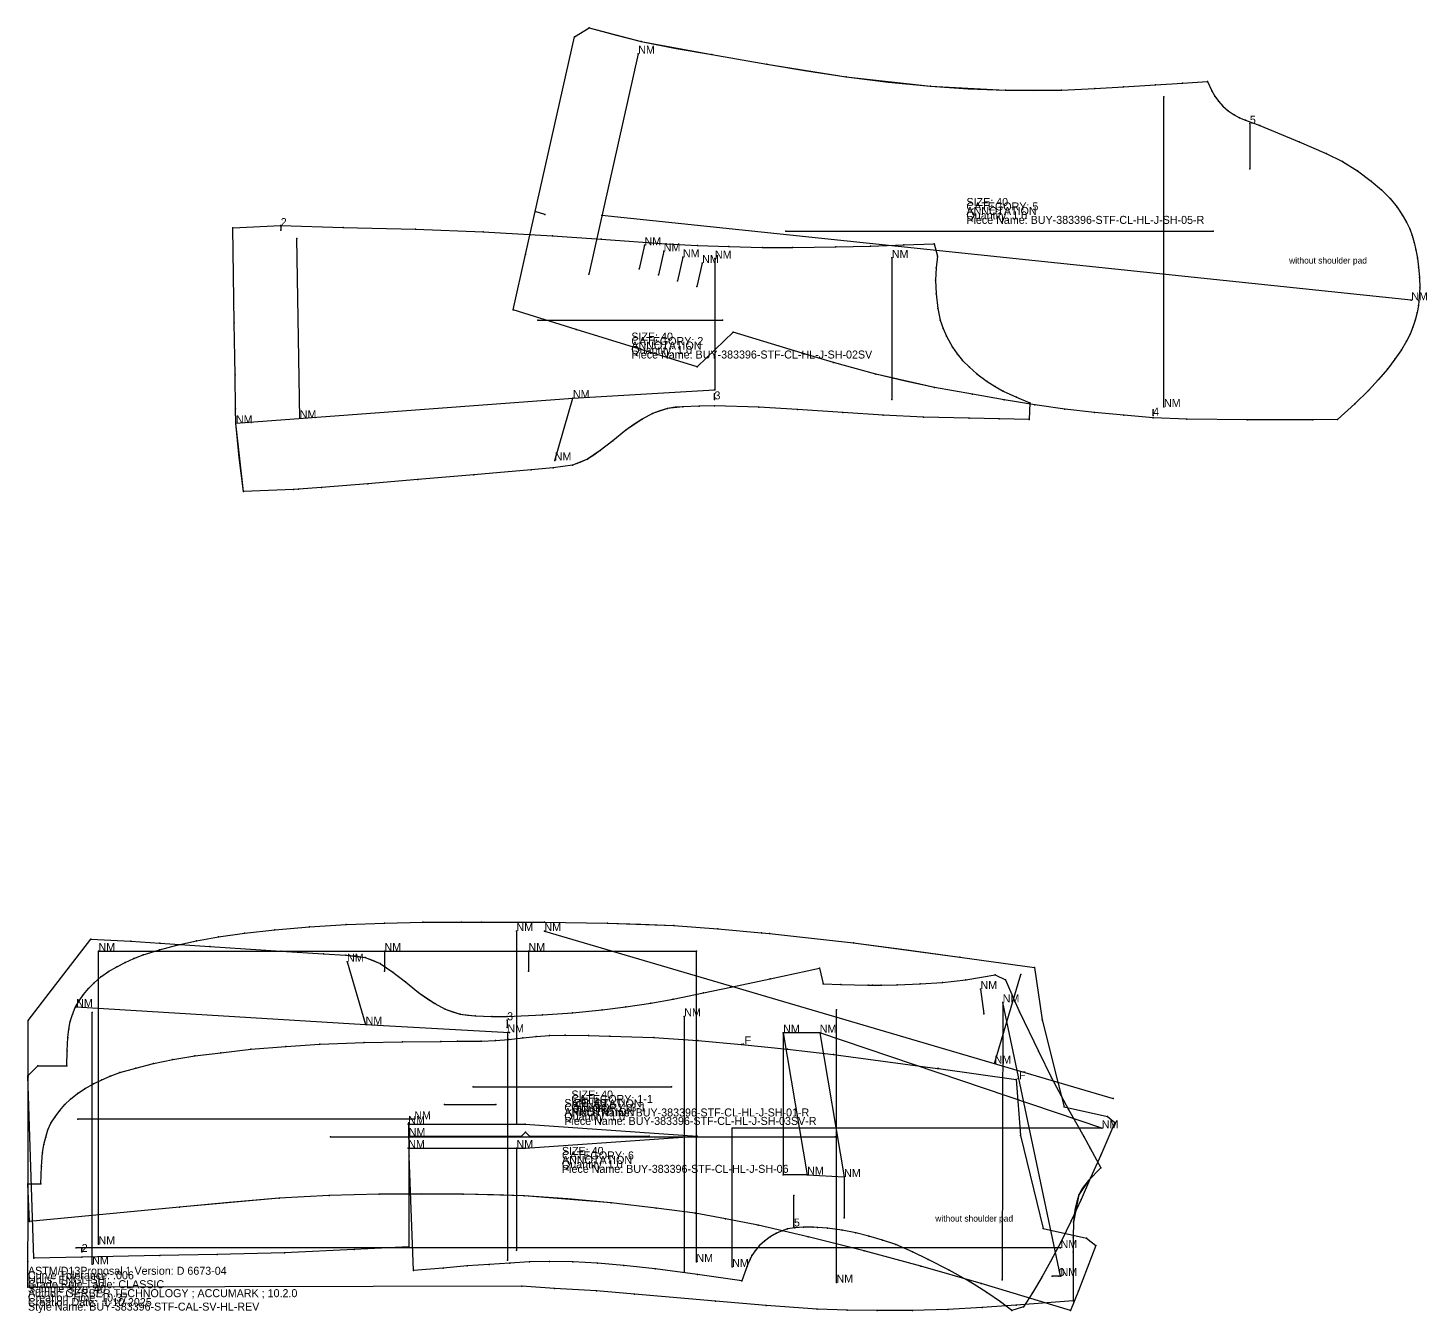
# Model space of a CAD drawing. Extents: x 0 to 65.6, y -0.1 to 74.5.
# Drawn here: x 0 to 43.7, y -0.08 to 40.08 of the extents above; entities that cross this region are included whole.
import ezdxf

# ---------------------------------------------------------------- set-up
doc = ezdxf.new("R2010")
doc.units = 0

# ---------------------------------------------------------------- blocks, each defined once
blk = doc.blocks.new('BUY-383396-STF-CL-HL-J-SH-01-R_40')
at = {"layer": '1'}
for points in [[(1.2131, 7.6505), (1.2201, 8.1152), (1.2429, 8.5352), (1.2752, 8.7962), (1.3221, 9.029), (1.3859, 9.2566), (1.4744, 9.4714), (1.5951, 9.6765), (1.7368, 9.8745), (1.8927, 10.0634), (2.0647, 10.2439), (2.2787, 10.43), (2.5159, 10.5981), (2.7715, 10.7467), (3.0383, 10.88), (3.3018, 10.9998), (3.6002, 11.1146), (4.1034, 11.2683), (4.6519, 11.4194), (5.264, 11.5511), (5.9524, 11.675), (6.7629, 11.7887), (7.7085, 11.8969), (8.797, 11.9887), (9.9399, 12.064), (11.1341, 12.103), (12.3334, 12.1324), (13.5378, 12.1337), (14.1658, 12.1337), (16.1342, 12.1337), (18.1024, 12.1039), (20.1768, 12.0296), (21.5487, 11.9312), (22.9174, 11.8075), (23.1638, 11.7813), (25.7903, 11.4934), (29.1064, 11.0475), (31.4458, 10.7201)], [(31.4458, 10.7201), (31.6773, 9.0838), (31.6773, 9.0838), (32.1714, 7.1382), (32.1714, 7.1382), (32.368, 6.3645)], [(0.0001, 7.3357), (0.303, 7.6505)], [(0.303, 7.6505), (1.2131, 7.6505)], [(0.1782, 1.6394), (0.0001, 7.3357)], [(32.368, 6.3645), (33.7198, 6.0602), (33.9501, 5.8806)], [(12.0414, 1.2551), (11.9035, 4.826), (11.8928, 5.8673), (11.8928, 1.9965)], [(33.9501, 5.8806), (33.5118, 4.8557), (33.5118, 4.8557), (33.195, 4.1445), (32.8999, 3.4745), (32.5897, 2.8056), (32.2746, 2.1631), (31.9437, 1.5312), (31.6751, 1.0462), (31.6751, 1.0462), (31.3788, 0.5554), (31.1006, 0.1182)], [(30.7329, 0.0001), (30.3768, 0.2718), (29.9514, 0.5688), (29.4118, 0.9072), (28.7727, 1.2673), (28.1206, 1.5999), (27.628, 1.8333), (27.1091, 2.0623), (26.696, 2.1986), (26.2716, 2.3231), (25.8554, 2.4311), (25.4371, 2.5164), (24.9764, 2.5785), (24.6587, 2.5999), (24.5301, 2.6086), (24.2271, 2.6069), (23.9552, 2.5867), (23.7295, 2.5515), (23.7295, 2.5515), (23.5547, 2.4973), (23.3787, 2.423), (23.1859, 2.3099), (23.0025, 2.1723), (22.8537, 2.033), (22.714, 1.8684), (22.6161, 1.7253), (22.6161, 1.7253), (22.5571, 1.6124), (22.4842, 1.4477), (22.3028, 0.9315)], [(11.8928, 1.9965), (10.1906, 1.9048), (8.0171, 1.8083), (5.9078, 1.756), (4.1152, 1.7172), (1.6781, 1.669), (1.6781, 1.669), (0.1782, 1.6394)], [(22.3028, 0.9315), (20.9111, 1.1248), (19.5923, 1.302), (18.6167, 1.4068), (17.7865, 1.4793), (17.0243, 1.5212), (16.2865, 1.5371), (15.6679, 1.5205), (15.0521, 1.4797), (14.4088, 1.4459), (13.7236, 1.3949), (12.968, 1.3256), (12.0414, 1.2551)], [(31.1006, 0.1182), (30.7329, 0.0001)]]:
    blk.add_lwpolyline(points, dxfattribs=at)
at = {"layer": '10'}
for p, q in [((23.9276, 2.6272), (23.9276, 3.6019)), ((1.6782, 1.8317), (1.6782, 1.933))]:
    blk.add_line(p, q, dxfattribs=at)
at = {"layer": '2'}
for p in [(15.2602, 11.8579), (16.1328, 11.8578), (16.1342, 12.1337), (2.2025, 11.2347), (2.2025, 11.2347), (11.1352, 11.2347), (15.6352, 11.2347), (20.8801, 11.2347), (20.8801, 11.2347), (11.1352, 10.6097), (15.6352, 10.6097), (31.0132, 10.5058), (31.4458, 10.7201), (31.4458, 10.7201), (29.7544, 10.0471), (29.8638, 9.2745), (31.6773, 9.0838), (31.6773, 9.0838), (23.5916, 8.6813), (23.5916, 8.6813), (23.5916, 8.6813), (24.7327, 8.6813), (24.7327, 8.6813), (24.7327, 8.6813), (0.303, 7.6505), (0.303, 7.6505), (1.2131, 7.6505), (1.2131, 7.6505), (30.1935, 7.7203), (0.0001, 7.3357), (0.0001, 7.3357), (32.1714, 7.1382), (13.9099, 6.9873), (20.1014, 6.9873), (33.8988, 6.63), (32.368, 6.3645), (32.368, 6.3645), (1.553, 5.9779), (11.8799, 5.8279), (11.8928, 5.8673), (12.0679, 5.9779), (15.2602, 5.8279), (15.5328, 5.8279), (21.9985, 5.6963), (21.9985, 5.6963), (33.5422, 5.6963), (33.5422, 5.6963), (33.7198, 6.0602), (33.9501, 5.8806), (33.9501, 5.8806), (11.8928, 5.4529), (15.4171, 5.4529), (15.5421, 5.5779), (15.6671, 5.4529), (19.4052, 5.4529), (20.9012, 5.4529), (20.9012, 5.4529), (11.8799, 5.0779), (11.9035, 4.826), (15.2602, 5.0779), (15.5348, 5.0779), (33.5118, 4.8557), (33.5118, 4.8557), (23.5916, 4.2445), (23.5916, 4.2445), (24.3414, 4.2445), (24.3414, 4.2445), (24.3414, 4.2445), (25.4933, 4.1769), (25.4938, 4.1769), (25.4938, 4.1769), (23.9276, 3.6019), (23.9276, 2.6272), (25.4933, 2.8988), (23.7295, 2.5515), (1.6782, 1.933), (1.6782, 1.8317), (2.2025, 2.0734), (11.8928, 1.9965), (11.8928, 1.9965), (15.2602, 1.8885), (27.1091, 2.0623), (0.1782, 1.6394), (0.1782, 1.6394), (1.6781, 1.669), (17.7865, 1.4793), (20.8801, 1.5229), (21.9985, 1.3665), (22.6161, 1.7253), (22.6161, 1.7253), (12.0414, 1.2551), (12.0414, 1.2551), (22.3028, 0.9315), (22.3028, 0.9315), (31.6751, 1.0462), (31.6751, 1.0462), (30.7329, 0.0001), (30.7329, 0.0001), (31.1006, 0.1182), (31.1006, 0.1182)]:
    blk.add_point(p, dxfattribs=at)
at = {"layer": '3'}
for p in [(7.7085, 11.8969), (8.797, 11.9887), (9.9399, 12.064), (11.1341, 12.103), (12.3334, 12.1324), (13.5378, 12.1337), (14.1658, 12.1337), (18.1024, 12.1039), (20.1768, 12.0296), (21.5487, 11.9312), (22.9174, 11.8075), (4.6519, 11.4194), (5.264, 11.5511), (5.9524, 11.675), (6.7629, 11.7887), (23.1638, 11.7813), (25.7903, 11.4934), (3.3018, 10.9998), (3.6002, 11.1146), (4.1034, 11.2683), (29.1064, 11.0475), (2.5159, 10.5981), (2.7715, 10.7467), (3.0383, 10.88), (1.8927, 10.0634), (2.0647, 10.2439), (2.2787, 10.43), (1.5951, 9.6765), (1.7368, 9.8745), (1.3859, 9.2566), (1.4744, 9.4714), (1.2752, 8.7962), (1.3221, 9.029), (1.2429, 8.5352), (1.2201, 8.1152), (32.1714, 7.1382), (33.195, 4.1445), (32.8999, 3.4745), (32.5897, 2.8056), (23.1859, 2.3099), (23.3787, 2.423), (23.5547, 2.4973), (23.7295, 2.5515), (23.9552, 2.5867), (24.2271, 2.6069), (24.5301, 2.6086), (24.6587, 2.5999), (24.9764, 2.5785), (25.4371, 2.5164), (25.8554, 2.4311), (26.2716, 2.3231), (26.696, 2.1986), (5.9078, 1.756), (8.0171, 1.8083), (10.1906, 1.9048), (22.714, 1.8684), (22.8537, 2.033), (23.0025, 2.1723), (27.628, 1.8333), (32.2746, 2.1631), (1.6781, 1.669), (4.1152, 1.7172), (12.968, 1.3256), (13.7236, 1.3949), (14.4088, 1.4459), (15.0521, 1.4797), (15.6679, 1.5205), (16.2865, 1.5371), (17.0243, 1.5212), (18.6167, 1.4068), (22.4842, 1.4477), (22.5571, 1.6124), (28.1206, 1.5999), (31.9437, 1.5312), (19.5923, 1.302), (20.9111, 1.1248), (28.7727, 1.2673), (29.4118, 0.9072), (29.9514, 0.5688), (31.3788, 0.5554), (30.3768, 0.2718)]:
    blk.add_point(p, dxfattribs=at)
at = {"layer": '4'}
for p in [(9.9399, 12.064, 0.1181), (14.1658, 12.1337, 0.1181), (16.1342, 12.1337, 0.1181), (18.1024, 12.1039, 0.1181), (23.1638, 11.7813, 0.1181), (29.1064, 11.0475, 0.1181), (31.6773, 9.0838, 0.1181), (32.1714, 7.1382, 0.1181), (33.5118, 4.8557, 0.1181), (23.7295, 2.5515, 0.1181), (24.6587, 2.5999, 0.1181), (22.714, 1.8684, 0.1181), (27.1091, 2.0623, 0.1181), (1.6781, 1.669, 0.1181), (17.7865, 1.4793, 0.1181), (31.6751, 1.0462, 0.1181)]:
    blk.add_point(p, dxfattribs=at)
at = {"layer": '5'}
blk.add_line((13.9099, 6.9873), (20.1014, 6.9873), dxfattribs=at)
at = {"layer": '7'}
blk.add_line((13.9099, 6.9873), (20.1014, 6.9873), dxfattribs=at)
at = {"layer": '8'}
for p, q in [((15.2602, 11.8579), (15.2602, 5.8279)), ((16.1328, 11.8578), (33.8988, 6.63)), ((2.2025, 11.2347), (20.8801, 11.2347)), ((2.2025, 2.0734), (2.2025, 11.2347)), ((11.1352, 11.2347), (11.1352, 10.6097)), ((15.6352, 11.2347), (15.6352, 10.6097)), ((20.8801, 1.5229), (20.8801, 11.2347)), ((30.1935, 7.7203), (31.0132, 10.5058)), ((29.7544, 10.0471), (29.8638, 9.2745)), ((24.7327, 8.6813), (23.5916, 8.6813)), ((23.5916, 8.6813), (24.3414, 4.2445)), ((23.5916, 8.6813), (23.5916, 4.2445)), ((33.5422, 5.6963), (24.7327, 8.6813)), ((24.7327, 8.6813), (25.4938, 4.1769)), ((12.0679, 5.9779), (1.553, 5.9779)), ((21.9985, 1.3665), (21.9985, 5.6963)), ((33.5422, 5.6963), (21.9985, 5.6963)), ((15.2602, 5.0779), (15.2602, 1.8885)), ((24.3414, 4.2445), (23.5916, 4.2445)), ((24.3414, 4.2445), (25.4938, 4.1769)), ((25.4933, 4.1769), (25.4933, 2.8988))]:
    blk.add_line(p, q, dxfattribs=at)
for points in [[(11.8799, 5.8279), (15.5328, 5.8279), (20.9012, 5.4529)], [(11.8799, 5.0779), (15.5348, 5.0779), (20.9012, 5.4529)], [(11.8928, 5.4529), (15.4171, 5.4529), (15.5421, 5.5779), (15.6671, 5.4529), (19.4052, 5.4529)]]:
    blk.add_lwpolyline(points, dxfattribs=at)
at = {"layer": '84'}
for points in [[(1.2131, 7.6505), (1.2201, 8.1152), (1.2429, 8.5352), (1.2752, 8.7962), (1.3221, 9.029), (1.3859, 9.2566), (1.4744, 9.4714), (1.5951, 9.6765), (1.7368, 9.8745), (1.8927, 10.0634), (2.0647, 10.2439), (2.2787, 10.43), (2.5159, 10.5981), (2.7715, 10.7467), (3.0383, 10.88), (3.3018, 10.9998), (3.6002, 11.1146), (4.1034, 11.2683), (4.6519, 11.4194), (5.264, 11.5511), (5.9524, 11.675), (6.7629, 11.7887), (7.7085, 11.8969), (8.797, 11.9887), (9.9399, 12.064), (11.1341, 12.103), (12.3334, 12.1324), (13.5378, 12.1337), (14.1658, 12.1337), (16.1342, 12.1337), (18.1024, 12.1039), (19.1399, 12.0739), (20.1768, 12.0296), (21.5487, 11.9312), (22.9174, 11.8075), (23.1638, 11.7813), (25.7903, 11.4934), (27.4491, 11.2765), (29.1064, 11.0475), (31.4458, 10.7201)], [(31.4458, 10.7201), (31.6773, 9.0838), (31.6773, 9.0838), (32.1714, 7.1382), (32.1714, 7.1382), (32.368, 6.3645)], [(0.0001, 7.3357), (0.303, 7.6505)], [(0.303, 7.6505), (1.2131, 7.6505)], [(0.1782, 1.6394), (0.0001, 7.3357)], [(32.368, 6.3645), (33.7198, 6.0602), (33.9501, 5.8806)], [(12.0414, 1.2551), (11.9035, 4.826), (11.8928, 5.8673), (11.8928, 1.9965)], [(33.9501, 5.8806), (33.5118, 4.8557), (33.5118, 4.8557), (33.195, 4.1445), (32.8999, 3.4745), (32.5897, 2.8056), (32.2746, 2.1631), (31.9437, 1.5312), (31.6751, 1.0462), (31.6751, 1.0462), (31.3788, 0.5554), (31.1006, 0.1182)], [(30.7329, 0.0001), (30.3768, 0.2718), (29.9514, 0.5688), (29.4118, 0.9072), (28.7727, 1.2673), (28.1206, 1.5999), (27.628, 1.8333), (27.1091, 2.0623), (26.696, 2.1986), (26.2716, 2.3231), (25.8554, 2.4311), (25.4371, 2.5164), (24.9764, 2.5785), (24.6587, 2.5999), (24.5301, 2.6086), (24.2271, 2.6069), (23.9552, 2.5867), (23.7295, 2.5515), (23.7295, 2.5515), (23.5547, 2.4973), (23.3787, 2.423), (23.1859, 2.3099), (23.0025, 2.1723), (22.8537, 2.033), (22.714, 1.8684), (22.6161, 1.7253), (22.6161, 1.7253), (22.5571, 1.6124), (22.4842, 1.4477), (22.3028, 0.9315)], [(11.8928, 1.9965), (10.1906, 1.9048), (8.0171, 1.8083), (5.9078, 1.756), (4.1152, 1.7172), (1.6781, 1.669), (1.6781, 1.669), (0.1782, 1.6394)], [(22.3028, 0.9315), (20.9111, 1.1248), (19.5923, 1.302), (18.6167, 1.4068), (17.7865, 1.4793), (17.0243, 1.5212), (16.2865, 1.5371), (15.6679, 1.5205), (15.0521, 1.4797), (14.4088, 1.4459), (13.7236, 1.3949), (12.968, 1.3256), (12.0414, 1.2551)], [(31.1006, 0.1182), (30.7329, 0.0001)]]:
    blk.add_lwpolyline(points, dxfattribs=at)
at = {"layer": '85'}
for points in [[(15.2602, 11.8579), (15.2602, 5.8279)], [(16.1328, 11.8578), (33.8988, 6.63)], [(2.2025, 11.2347), (20.8801, 11.2347)], [(2.2025, 2.0734), (2.2025, 11.2347)], [(11.1352, 11.2347), (11.1352, 10.6097)], [(15.6352, 11.2347), (15.6352, 10.6097)], [(20.8801, 1.5229), (20.8801, 11.2347)], [(30.1935, 7.7203), (31.0132, 10.5058)], [(29.7544, 10.0471), (29.8638, 9.2745)], [(24.7327, 8.6813), (23.5916, 8.6813)], [(23.5916, 8.6813), (24.3414, 4.2445)], [(23.5916, 8.6813), (23.5916, 4.2445)], [(33.5422, 5.6963), (24.7327, 8.6813)], [(24.7327, 8.6813), (25.4938, 4.1769)], [(12.0679, 5.9779), (1.553, 5.9779)], [(11.8799, 5.8279), (15.5328, 5.8279), (20.9012, 5.4529)], [(21.9985, 1.3665), (21.9985, 5.6963)], [(33.5422, 5.6963), (21.9985, 5.6963)], [(11.8799, 5.0779), (15.5348, 5.0779), (20.9012, 5.4529)], [(11.8928, 5.4529), (15.4171, 5.4529), (15.5421, 5.5779), (15.6671, 5.4529), (19.4052, 5.4529)], [(15.2602, 5.0779), (15.2602, 1.8885)], [(24.3414, 4.2445), (23.5916, 4.2445)], [(24.3414, 4.2445), (25.4938, 4.1769)], [(25.4933, 4.1769), (25.4933, 2.8988)]]:
    blk.add_lwpolyline(points, dxfattribs=at)
at = {"layer": '1'}
for s, p in [('ANNOTATION', (16.9751, 6.3469)), ('SIZE: 40', (16.9751, 6.6269)), ('CATEGORY: 1-1', (16.9751, 6.4869)), ('Quantity: 1,0', (16.9751, 6.2069)), ('Piece Name: BUY-383396-STF-CL-HL-J-SH-01-R', (16.9751, 6.0669))]:
    blk.add_text(s, height=0.25, dxfattribs=at).set_placement(p)
at = {"layer": '10'}
for s, p in [('5', (23.9276, 2.6272)), ('2', (1.6782, 1.8317))]:
    blk.add_text(s, height=0.25, dxfattribs=at).set_placement(p)
at = {"layer": '15'}
blk.add_text('without shoulder pad', height=0.197, dxfattribs=at).set_placement((28.3427, 2.7827))
at = {"layer": '8'}
for p in [(15.2602, 11.8579), (16.1328, 11.8578), (2.2025, 11.2347), (11.1352, 11.2347), (15.6352, 11.2347), (29.7544, 10.0471), (23.5916, 8.6813), (23.5916, 8.6813), (24.7327, 8.6813), (24.7327, 8.6813), (30.1935, 7.7203), (12.0679, 5.9779), (11.8799, 5.8279), (11.8928, 5.4529), (33.5422, 5.6963), (33.5422, 5.6963), (11.8799, 5.0779), (15.2602, 5.0779), (24.3414, 4.2445), (24.3414, 4.2445), (25.4933, 4.1769), (2.2025, 2.0734), (20.8801, 1.5229), (21.9985, 1.3665)]:
    blk.add_text('NM', height=0.25, dxfattribs=at).set_placement(p)
at = {"layer": '85'}
for p in [(15.2602, 11.8579), (16.1328, 11.8578), (2.2025, 11.2347), (11.1352, 11.2347), (15.6352, 11.2347), (29.7544, 10.0471), (23.5916, 8.6813), (23.5916, 8.6813), (24.7327, 8.6813), (24.7327, 8.6813), (30.1935, 7.7203), (12.0679, 5.9779), (11.8799, 5.8279), (11.8928, 5.4529), (33.5422, 5.6963), (33.5422, 5.6963), (11.8799, 5.0779), (15.2602, 5.0779), (24.3414, 4.2445), (24.3414, 4.2445), (25.4933, 4.1769), (2.2025, 2.0734), (20.8801, 1.5229), (21.9985, 1.3665)]:
    blk.add_text('NM', height=0.25, dxfattribs=at).set_placement(p)
blk = doc.blocks.new('BUY-383396-STF-CL-HL-J-SH-02SV_40')
at = {"layer": '1'}
for points in [[(6.3978, 33.8325), (7.8959, 33.9005), (7.8959, 33.9005), (9.845, 33.8403), (12.1094, 33.7914), (14.2177, 33.7099), (16.3885, 33.5835), (17.9071, 33.474), (17.9071, 33.474), (19.9344, 33.3325), (20.9132, 33.2812), (21.8896, 33.2446), (22.9444, 33.2213), (23.8833, 33.2173), (23.8833, 33.2173), (25.2373, 33.2345), (26.3181, 33.2628), (27.3593, 33.2977), (28.3102, 33.3295)], [(6.7321, 25.5978), (6.4951, 27.7269), (6.4876, 28.1764), (6.4699, 29.2395), (6.4428, 30.864), (6.3978, 33.8325)], [(28.3102, 33.3295), (28.4069, 32.9478), (28.3728, 32.5816), (28.3543, 32.202), (28.3693, 31.7735), (28.4196, 31.3091), (28.4997, 30.9423), (28.5861, 30.6893), (28.6899, 30.4436), (28.8759, 30.1037), (29.0262, 29.8929), (29.1934, 29.6895), (29.4064, 29.4745), (29.6354, 29.2734), (29.9675, 29.027), (30.2116, 28.8696), (30.4642, 28.7273), (30.878, 28.5412), (31.2975, 28.3672)], [(31.2792, 27.8465), (30.3383, 27.8679), (29.4059, 27.8891), (27.9708, 27.9204), (26.7093, 27.9806), (26.7093, 27.9806), (25.4575, 28.0639), (24.037, 28.1585), (22.8312, 28.2304), (21.4441, 28.2692), (21.4441, 28.2692), (20.9705, 28.2627), (20.4535, 28.2443), (19.9826, 28.1868), (19.5091, 28.0285), (19.1878, 27.8518), (18.6721, 27.5092), (18.2679, 27.1788), (17.8716, 26.8727), (17.4738, 26.5994), (17.0064, 26.4133), (16.4074, 26.334), (15.7188, 26.2741), (13.9225, 26.1178), (12.1736, 25.9658), (10.6164, 25.8303), (9.1658, 25.7141), (8.4551, 25.6654), (8.2938, 25.656), (6.7321, 25.5978)], [(31.2975, 28.3672), (31.2792, 27.8465)]]:
    blk.add_lwpolyline(points, dxfattribs=at)
at = {"layer": '10'}
for p, q in [((7.8955, 33.8862), (7.8955, 33.7553)), ((21.4441, 28.4717), (21.4441, 28.6411))]:
    blk.add_line(p, q, dxfattribs=at)
at = {"layer": '2'}
for p in [(6.3978, 33.8325), (6.3978, 33.8325), (7.8955, 33.8862), (7.8955, 33.7553), (7.8959, 33.9005), (7.8959, 33.9005), (8.4031, 33.4942), (17.9071, 33.474), (23.8833, 33.2173), (28.3102, 33.3295), (28.3102, 33.3295), (21.459, 32.8721), (26.9851, 32.8909), (28.4069, 32.9478), (28.4196, 31.3091), (15.9268, 30.952), (21.6954, 30.952), (6.4699, 29.2395), (17.0238, 28.5126), (17.0238, 28.5126), (17.0238, 28.5126), (21.4441, 28.6411), (21.4441, 28.4717), (21.4448, 28.7694), (21.459, 28.7691), (26.9851, 28.468), (6.4876, 28.1764), (21.4441, 28.2692), (21.4441, 28.2692), (26.7093, 27.9806), (26.7093, 27.9806), (31.2975, 28.3672), (31.2975, 28.3672), (6.4951, 27.7269), (8.4882, 27.8843), (31.2792, 27.8465), (31.2792, 27.8465), (16.4074, 26.334), (16.4537, 26.5626), (17.0064, 26.4133), (6.7321, 25.5978), (6.7321, 25.5978)]:
    blk.add_point(p, dxfattribs=at)
at = {"layer": '3'}
for p in [(9.845, 33.8403), (12.1094, 33.7914), (14.2177, 33.7099), (16.3885, 33.5835), (17.9071, 33.474), (19.9344, 33.3325), (20.9132, 33.2812), (21.8896, 33.2446), (22.9444, 33.2213), (23.8833, 33.2173), (25.2373, 33.2345), (26.3181, 33.2628), (27.3593, 33.2977), (28.3728, 32.5816), (28.3543, 32.202), (28.3693, 31.7735), (6.4428, 30.864), (28.4997, 30.9423), (28.5861, 30.6893), (28.6899, 30.4436), (28.8759, 30.1037), (29.0262, 29.8929), (29.1934, 29.6895), (29.4064, 29.4745), (29.6354, 29.2734), (29.9675, 29.027), (30.2116, 28.8696), (30.4642, 28.7273), (30.878, 28.5412), (19.5091, 28.0285), (19.9826, 28.1868), (20.4535, 28.2443), (20.9705, 28.2627), (22.8312, 28.2304), (24.037, 28.1585), (25.4575, 28.0639), (6.4951, 27.7269), (19.1878, 27.8518), (27.9708, 27.9204), (29.4059, 27.8891), (30.3383, 27.8679), (18.2679, 27.1788), (18.6721, 27.5092), (17.8716, 26.8727), (15.7188, 26.2741), (17.4738, 26.5994), (10.6164, 25.8303), (12.1736, 25.9658), (13.9225, 26.1178), (8.2938, 25.656), (8.4551, 25.6654), (9.1658, 25.7141)]:
    blk.add_point(p, dxfattribs=at)
at = {"layer": '4'}
for p in [(7.8959, 33.9005, 0.1181), (17.9071, 33.474, 0.1181), (23.8833, 33.2173, 0.1181), (28.4196, 31.3091, 0.1181), (6.4428, 30.864, 0.1181), (30.4642, 28.7273, 0.1181), (21.4441, 28.2692, 0.1181), (26.7093, 27.9806, 0.1181), (6.4951, 27.7269, 0.1181), (16.4074, 26.334, 0.1181), (8.2938, 25.656, 0.1181)]:
    blk.add_point(p, dxfattribs=at)
at = {"layer": '5'}
blk.add_line((15.9268, 30.952), (21.6954, 30.952), dxfattribs=at)
at = {"layer": '7'}
blk.add_line((15.9268, 30.952), (21.6954, 30.952), dxfattribs=at)
at = {"layer": '8'}
for p, q in [((8.4882, 27.8843), (8.4031, 33.4942)), ((21.459, 32.8721), (21.459, 28.7691)), ((26.9851, 32.8909), (26.9851, 28.468)), ((6.4951, 27.7269), (17.0238, 28.5126)), ((16.4537, 26.5626), (17.0238, 28.5126)), ((17.0238, 28.5126), (21.4448, 28.7694))]:
    blk.add_line(p, q, dxfattribs=at)
at = {"layer": '84'}
for points in [[(6.3978, 33.8325), (7.8959, 33.9005), (7.8959, 33.9005), (9.845, 33.8403), (12.1094, 33.7914), (14.2177, 33.7099), (16.3885, 33.5835), (17.9071, 33.474), (17.9071, 33.474), (19.9344, 33.3325), (20.9132, 33.2812), (21.8896, 33.2446), (22.9444, 33.2213), (23.8833, 33.2173), (23.8833, 33.2173), (25.2373, 33.2345), (26.3181, 33.2628), (27.3593, 33.2977), (28.3102, 33.3295)], [(6.7321, 25.5978), (6.6012, 26.6612), (6.5412, 27.1935), (6.4951, 27.7269), (6.4876, 28.1764), (6.4699, 29.2395), (6.4428, 30.864), (6.3978, 33.8325)], [(28.3102, 33.3295), (28.4069, 32.9478), (28.3728, 32.5816), (28.3543, 32.202), (28.3693, 31.7735), (28.4196, 31.3091), (28.4997, 30.9423), (28.5861, 30.6893), (28.6899, 30.4436), (28.8759, 30.1037), (29.0262, 29.8929), (29.1934, 29.6895), (29.4064, 29.4745), (29.6354, 29.2734), (29.9675, 29.027), (30.2116, 28.8696), (30.4642, 28.7273), (30.878, 28.5412), (31.2975, 28.3672)], [(31.2792, 27.8465), (30.3383, 27.8679), (29.4059, 27.8891), (27.9708, 27.9204), (26.7093, 27.9806), (26.7093, 27.9806), (25.4575, 28.0639), (24.037, 28.1585), (22.8312, 28.2304), (21.4441, 28.2692), (21.4441, 28.2692), (20.9705, 28.2627), (20.4535, 28.2443), (20.2168, 28.2237), (19.9826, 28.1868), (19.7422, 28.1187), (19.5091, 28.0285), (19.1878, 27.8518), (18.9261, 27.6862), (18.6721, 27.5092), (18.2679, 27.1788), (17.8716, 26.8727), (17.677, 26.729), (17.4738, 26.5994), (17.2429, 26.5001), (17.0064, 26.4133), (16.4074, 26.334), (15.7188, 26.2741), (13.9225, 26.1178), (12.1736, 25.9658), (10.6164, 25.8303), (9.1658, 25.7141), (8.4551, 25.6654), (8.2938, 25.656), (6.7321, 25.5978)], [(31.2975, 28.3672), (31.2792, 27.8465)]]:
    blk.add_lwpolyline(points, dxfattribs=at)
at = {"layer": '85'}
for points in [[(8.4882, 27.8843), (8.4031, 33.4942)], [(21.459, 32.8721), (21.459, 28.7691)], [(26.9851, 32.8909), (26.9851, 28.468)], [(6.4951, 27.7269), (17.0238, 28.5126)], [(16.4537, 26.5626), (17.0238, 28.5126)], [(17.0238, 28.5126), (21.4448, 28.7694)]]:
    blk.add_lwpolyline(points, dxfattribs=at)
at = {"layer": '1'}
for s, p in [('ANNOTATION', (18.8476, 30.0291)), ('SIZE: 40', (18.8476, 30.3091)), ('CATEGORY: 2', (18.8476, 30.1691)), ('Quantity: 1,0', (18.8476, 29.8891)), ('Piece Name: BUY-383396-STF-CL-HL-J-SH-02SV', (18.8476, 29.7491))]:
    blk.add_text(s, height=0.25, dxfattribs=at).set_placement(p)
at = {"layer": '10'}
for s, p in [('2', (7.8955, 33.8862)), ('3', (21.4441, 28.4717))]:
    blk.add_text(s, height=0.25, dxfattribs=at).set_placement(p)
at = {"layer": '8'}
for p in [(21.459, 32.8721), (26.9851, 32.8909), (17.0238, 28.5126), (6.4951, 27.7269), (8.4882, 27.8843), (16.4537, 26.5626)]:
    blk.add_text('NM', height=0.25, dxfattribs=at).set_placement(p)
at = {"layer": '85'}
for p in [(21.459, 32.8721), (26.9851, 32.8909), (17.0238, 28.5126), (6.4951, 27.7269), (8.4882, 27.8843), (16.4537, 26.5626)]:
    blk.add_text('NM', height=0.25, dxfattribs=at).set_placement(p)
blk = doc.blocks.new('BUY-383396-STF-CL-HL-J-SH-03SV-R_40')
at = {"layer": '1'}
for points in [[(0.0052, 9.065), (0.7682, 10.056), (1.9598, 11.6037)], [(1.9598, 11.6037), (3.2125, 11.5442), (4.1203, 11.4845), (5.6792, 11.3819), (7.9062, 11.2355), (9.2298, 11.1484), (9.9302, 11.1109), (10.5297, 11.037), (10.9971, 10.8509), (11.3949, 10.5776), (11.7912, 10.2715), (12.1955, 9.9411), (12.7112, 9.5985), (13.0324, 9.4218), (13.5059, 9.2635), (13.9659, 9.2074), (14.4939, 9.1876), (14.9684, 9.1932), (16.0768, 9.2383), (17.0059, 9.3039), (17.9333, 9.3934), (18.6733, 9.4936), (19.4551, 9.6107), (20.1577, 9.7294), (21.1047, 9.9261), (21.9529, 10.1021), (23.18, 10.3677), (24.7274, 10.7028)], [(24.7274, 10.7028), (24.8378, 10.2156)], [(24.8378, 10.2156), (25.389, 10.1884), (26.2448, 10.1658), (26.377, 10.1639), (26.6505, 10.169), (26.6505, 10.169), (27.156, 10.1788), (27.8674, 10.2062), (28.5705, 10.2533), (29.2969, 10.34), (30.2178, 10.4884), (30.5324, 10.3322)], [(30.5324, 10.3322), (30.8307, 9.6565), (30.9731, 9.3375), (30.9731, 9.3375), (31.5674, 8.1019), (31.975, 7.2742), (32.5022, 6.2832), (32.9782, 5.4361), (32.9782, 5.4361), (33.1804, 5.0731), (33.5103, 4.4578)], [(0.0001, 0.7326), (0.0006, 1.5318), (0.0014, 2.8045), (0.0041, 7.3079), (0.0052, 9.065)], [(33.5103, 4.4578), (33.1319, 4.0699), (32.8302, 3.6213), (32.6612, 2.7669), (32.6517, 2.2991), (32.6496, 1.8239), (32.6494, 1.1035), (32.6494, 1.1035), (32.6491, 0.3024)], [(32.6491, 0.3024), (30.8639, 0.1707), (29.8057, 0.0952), (28.7343, 0.034), (27.6279, 0.0063), (26.5259, 0.0001), (25.5916, 0.0137), (24.6518, 0.042), (23.0591, 0.1621), (21.4812, 0.2997), (18.9477, 0.5186), (17.7635, 0.6177), (16.4503, 0.6952), (15.4287, 0.76), (1.5003, 0.7326), (0.0001, 0.7326)]]:
    blk.add_lwpolyline(points, dxfattribs=at)
at = {"layer": '10'}
blk.add_line((14.9684, 9.0729), (14.9684, 8.8416), dxfattribs=at)
at = {"layer": '2'}
for p in [(1.9598, 11.6037), (1.9598, 11.6037), (9.9672, 10.9004), (10.9971, 10.8509), (24.7274, 10.7028), (24.7274, 10.7028), (24.8378, 10.2156), (24.8378, 10.2156), (26.6505, 10.169), (30.2178, 10.4884), (30.5324, 10.3322), (30.5324, 10.3322), (20.1577, 9.7294), (30.4485, 9.6288), (30.4485, 9.6288), (1.5054, 9.4883), (2.0059, 9.3153), (14.9684, 9.1932), (20.5014, 9.1929), (25.2553, 9.3934), (30.9731, 9.3375), (0.0052, 9.065), (0.0052, 9.065), (10.5471, 8.9377), (10.5471, 8.9377), (10.5471, 8.9377), (14.9684, 9.0729), (14.9684, 8.8416), (14.9753, 8.6931), (15.0433, 8.6949), (9.4529, 5.4253), (25.2107, 5.4253), (32.9782, 5.4361), (33.5103, 4.4578), (33.5103, 4.4578), (1.5059, 1.958), (32.2562, 1.958), (32.6496, 1.8239), (2.0059, 1.4471), (14.9753, 1.5713), (20.5014, 1.2041), (25.2553, 0.8783), (30.4368, 0.9577), (31.9932, 1.0776), (32.2005, 1.0776), (32.2553, 1.0774), (32.6494, 1.1035), (0.0001, 0.7326), (0.0001, 0.7326), (15.4287, 0.76), (32.6491, 0.3024), (32.6491, 0.3024)]:
    blk.add_point(p, dxfattribs=at)
at = {"layer": '3'}
for p in [(3.2125, 11.5442), (4.1203, 11.4845), (5.6792, 11.3819), (7.9062, 11.2355), (9.2298, 11.1484), (9.9302, 11.1109), (10.5297, 11.037), (11.3949, 10.5776), (0.7682, 10.056), (11.7912, 10.2715), (21.9529, 10.1021), (23.18, 10.3677), (25.389, 10.1884), (26.2448, 10.1658), (26.377, 10.1639), (26.6505, 10.169), (27.156, 10.1788), (27.8674, 10.2062), (28.5705, 10.2533), (29.2969, 10.34), (12.1955, 9.9411), (21.1047, 9.9261), (30.8307, 9.6565), (12.7112, 9.5985), (13.0324, 9.4218), (13.5059, 9.2635), (13.9659, 9.2074), (14.4939, 9.1876), (16.0768, 9.2383), (17.0059, 9.3039), (17.9333, 9.3934), (18.6733, 9.4936), (19.4551, 9.6107), (30.9731, 9.3375), (31.5674, 8.1019), (0.0041, 7.3079), (31.975, 7.2742), (32.5022, 6.2832), (32.9782, 5.4361), (33.1804, 5.0731), (33.1319, 4.0699), (32.8302, 3.6213), (0.0014, 2.8045), (32.6612, 2.7669), (32.6517, 2.2991), (0.0006, 1.5318), (32.6494, 1.1035), (1.5003, 0.7326), (16.4503, 0.6952), (17.7635, 0.6177), (18.9477, 0.5186), (21.4812, 0.2997), (23.0591, 0.1621), (24.6518, 0.042), (25.5916, 0.0137), (26.5259, 0.0001), (27.6279, 0.0063), (28.7343, 0.034), (29.8057, 0.0952), (30.8639, 0.1707)]:
    blk.add_point(p, dxfattribs=at)
at = {"layer": '4'}
for p in [(3.2125, 11.5442, 0.1181), (9.9302, 11.1109, 0.1181), (0.7682, 10.056, 0.1181), (26.2448, 10.1658, 0.1181), (26.6505, 10.169, 0.1181), (20.1577, 9.7294, 0.1181), (14.9684, 9.1932, 0.1181), (30.9731, 9.3375, 0.1181), (0.0041, 7.3079, 0.1181), (32.9782, 5.4361, 0.1181), (0.0006, 1.5318, 0.1181), (32.6494, 1.1035, 0.1181), (1.5003, 0.7326, 0.1181)]:
    blk.add_point(p, dxfattribs=at)
at = {"layer": '5'}
blk.add_line((9.4529, 5.4253), (25.2107, 5.4253), dxfattribs=at)
at = {"layer": '7'}
blk.add_line((9.4529, 5.4253), (25.2107, 5.4253), dxfattribs=at)
at = {"layer": '8'}
for p, q in [((9.9672, 10.9004), (10.5471, 8.9377)), ((30.4485, 9.6288), (30.4368, 0.9577)), ((32.2553, 1.0774), (30.4485, 9.6288)), ((1.5054, 9.4883), (10.5471, 8.9377)), ((2.0059, 1.4471), (2.0059, 9.3153)), ((20.5014, 9.1929), (20.5014, 1.2041)), ((25.2553, 0.8783), (25.2553, 9.3934)), ((10.5471, 8.9377), (15.0433, 8.6949)), ((14.9753, 8.6931), (14.9753, 1.5713)), ((32.2562, 1.958), (1.5059, 1.958))]:
    blk.add_line(p, q, dxfattribs=at)
at = {"layer": '84'}
for points in [[(0.0052, 9.065), (0.7682, 10.056), (1.9598, 11.6037)], [(1.9598, 11.6037), (3.2125, 11.5442), (4.1203, 11.4845), (5.6792, 11.3819), (7.9062, 11.2355), (9.2298, 11.1484), (9.9302, 11.1109), (10.232, 11.0858), (10.5297, 11.037), (10.7658, 10.9515), (10.9971, 10.8509), (11.3949, 10.5776), (11.7912, 10.2715), (12.1955, 9.9411), (12.4495, 9.7641), (12.7112, 9.5985), (13.0324, 9.4218), (13.2655, 9.3316), (13.5059, 9.2635), (13.7347, 9.2275), (13.9659, 9.2074), (14.4939, 9.1876), (14.9684, 9.1932), (16.0768, 9.2383), (17.0059, 9.3039), (17.9333, 9.3934), (18.6733, 9.4936), (19.4551, 9.6107), (20.1577, 9.7294), (21.1047, 9.9261), (21.9529, 10.1021), (23.18, 10.3677), (24.7274, 10.7028)], [(24.7274, 10.7028), (24.8378, 10.2156)], [(24.8378, 10.2156), (25.389, 10.1884), (26.2448, 10.1658), (26.377, 10.1639), (26.6505, 10.169), (26.6505, 10.169), (27.156, 10.1788), (27.8674, 10.2062), (28.5705, 10.2533), (29.2969, 10.34), (30.2178, 10.4884), (30.5324, 10.3322)], [(30.5324, 10.3322), (30.8307, 9.6565), (30.9731, 9.3375), (30.9731, 9.3375), (31.5674, 8.1019), (31.975, 7.2742), (32.5022, 6.2832), (32.9782, 5.4361), (32.9782, 5.4361), (33.1804, 5.0731), (33.5103, 4.4578)], [(0.0001, 0.7326), (0.0006, 1.5318), (0.0014, 2.8045), (0.0041, 7.3079), (0.0052, 9.065)], [(33.5103, 4.4578), (33.1319, 4.0699), (32.9647, 3.8554), (32.8917, 3.7414), (32.8302, 3.6213), (32.7632, 3.4145), (32.7163, 3.2016), (32.6822, 2.9852), (32.6612, 2.7669), (32.6517, 2.2991), (32.6496, 1.8239), (32.6494, 1.1035), (32.6494, 1.1035), (32.6491, 0.3024)], [(32.6491, 0.3024), (30.8639, 0.1707), (29.8057, 0.0952), (28.7343, 0.034), (27.6279, 0.0063), (26.5259, 0.0001), (25.5916, 0.0137), (24.6518, 0.042), (23.0591, 0.1621), (21.4812, 0.2997), (18.9477, 0.5186), (17.7635, 0.6177), (16.4503, 0.6952), (15.4287, 0.76), (1.5003, 0.7326), (0.0001, 0.7326)]]:
    blk.add_lwpolyline(points, dxfattribs=at)
at = {"layer": '85'}
for points in [[(9.9672, 10.9004), (10.5471, 8.9377)], [(30.4485, 9.6288), (30.4368, 0.9577)], [(32.2553, 1.0774), (30.4485, 9.6288)], [(1.5054, 9.4883), (10.5471, 8.9377)], [(2.0059, 1.4471), (2.0059, 9.3153)], [(20.5014, 9.1929), (20.5014, 1.2041)], [(25.2553, 0.8783), (25.2553, 9.3934)], [(10.5471, 8.9377), (15.0433, 8.6949)], [(14.9753, 8.6931), (14.9753, 1.5713)], [(32.2562, 1.958), (1.5059, 1.958)]]:
    blk.add_lwpolyline(points, dxfattribs=at)
at = {"layer": '9'}
blk.add_line((32.2005, 1.0776), (31.9932, 1.0776), dxfattribs=at)
at = {"layer": '1'}
for s, p in [('SIZE: 40', (16.7552, 6.3619)), ('ANNOTATION', (16.7552, 6.0819)), ('Quantity: 1,0', (16.7552, 5.9419)), ('CATEGORY: 3-1', (16.7552, 6.2219)), ('Piece Name: BUY-383396-STF-CL-HL-J-SH-03SV-R', (16.7552, 5.8019))]:
    blk.add_text(s, height=0.25, dxfattribs=at).set_placement(p)
at = {"layer": '10'}
blk.add_text('3', height=0.25, dxfattribs=at).set_placement((14.9684, 9.0729))
at = {"layer": '8'}
for p in [(9.9672, 10.9004), (1.5054, 9.4883), (30.4485, 9.6288), (10.5471, 8.9377), (20.5014, 9.1929), (14.9753, 8.6931), (32.2562, 1.958), (2.0059, 1.4471), (32.2553, 1.0774), (25.2553, 0.8783)]:
    blk.add_text('NM', height=0.25, dxfattribs=at).set_placement(p)
at = {"layer": '85'}
for p in [(9.9672, 10.9004), (1.5054, 9.4883), (30.4485, 9.6288), (10.5471, 8.9377), (20.5014, 9.1929), (14.9753, 8.6931), (32.2562, 1.958), (2.0059, 1.4471), (32.2553, 1.0774), (25.2553, 0.8783)]:
    blk.add_text('NM', height=0.25, dxfattribs=at).set_placement(p)
at = {"layer": '9'}
blk.add_text('0', height=0.25, dxfattribs=at).set_placement((32.2005, 1.0776))
blk = doc.blocks.new('BUY-383396-STF-CL-HL-J-SH-06_40')
at = {"layer": '1'}
for points in [[(0.3968, 3.9586), (0.4219, 4.5038), (0.4577, 4.9249), (0.4983, 5.1867), (0.5527, 5.4194), (0.6238, 5.6459), (0.7191, 5.8584), (0.846, 6.0596), (0.9933, 6.2525), (1.1541, 6.4356), (1.3302, 6.6093), (1.5474, 6.7867), (1.7864, 6.9452), (2.0432, 7.084), (2.3094, 7.212), (2.572, 7.3266), (2.868, 7.4353), (3.3702, 7.5804), (3.9175, 7.7223), (4.5277, 7.8439), (5.2143, 7.9568), (6.023, 8.0578), (6.9654, 8.1657), (8.051, 8.2572), (9.1125, 8.3272), (10.5009, 8.3726), (11.6987, 8.3941), (12.9019, 8.4135), (13.4131, 8.4152), (14.1539, 8.4148), (14.6076, 8.4352), (15.0221, 8.4743), (15.4585, 8.5206), (15.8719, 8.5645), (16.295, 8.5949), (16.7799, 8.6089), (17.5138, 8.599), (18.1724, 8.5789), (19.546, 8.5337), (20.9213, 8.443), (22.2917, 8.3192), (23.7306, 8.1695), (25.1678, 8.0047), (28.4075, 7.5695), (28.4465, 7.564), (30.8703, 7.2248)], [(30.8703, 7.2248), (31.0015, 5.4707), (31.7134, 2.5668)], [(0.045, 2.7836), (0.0002, 3.9621)], [(0.0002, 3.9621), (0.3968, 3.9586)], [(32.5659, 0.0001), (29.7782, 0.8441), (29.7782, 0.8441), (27.8941, 1.393), (26.126, 1.8714), (24.3685, 2.3034), (22.8136, 2.6707), (21.7936, 2.8715), (20.8447, 3.0414), (19.619, 3.2061), (19.619, 3.2061), (18.22, 3.3726), (15.4994, 3.5826), (13.5908, 3.6392), (10.9681, 3.6397), (10.9681, 3.6397), (9.4048, 3.5981), (7.8434, 3.5106), (4.7298, 3.2369), (0.045, 2.7836)], [(31.7134, 2.5668), (33.0651, 2.2625), (33.3605, 2.0322)], [(33.3605, 2.0322), (32.815, 0.6215), (32.5659, 0.0001)]]:
    blk.add_lwpolyline(points, dxfattribs=at)
at = {"layer": '2'}
for p in [(15.4585, 8.5206), (15.8719, 8.5645), (30.8703, 7.2248), (30.8703, 7.2248), (13.0066, 6.4408), (14.6163, 6.4408), (31.0015, 5.4707), (0.0002, 3.9621), (0.0002, 3.9621), (0.3968, 3.9586), (0.3968, 3.9586), (10.9681, 3.6397), (19.619, 3.2061), (0.045, 2.7836), (0.045, 2.7836), (31.7134, 2.5668), (31.7134, 2.5668), (33.0651, 2.2625), (33.3605, 2.0322), (33.3605, 2.0322), (29.7782, 0.8441), (32.5659, 0.0001), (32.5659, 0.0001)]:
    blk.add_point(p, dxfattribs=at)
at = {"layer": '3'}
for p in [(9.1125, 8.3272), (10.5009, 8.3726), (11.6987, 8.3941), (12.9019, 8.4135), (13.4131, 8.4152), (14.1539, 8.4148), (14.6076, 8.4352), (15.0221, 8.4743), (16.295, 8.5949), (16.7799, 8.6089), (17.5138, 8.599), (18.1724, 8.5789), (19.546, 8.5337), (20.9213, 8.443), (22.2917, 8.3192), (5.2143, 7.9568), (6.023, 8.0578), (6.9654, 8.1657), (8.051, 8.2572), (23.7306, 8.1695), (25.1678, 8.0047), (2.868, 7.4353), (3.3702, 7.5804), (3.9175, 7.7223), (4.5277, 7.8439), (28.4075, 7.5695), (28.4465, 7.564), (2.0432, 7.084), (2.3094, 7.212), (2.572, 7.3266), (1.3302, 6.6093), (1.5474, 6.7867), (1.7864, 6.9452), (0.9933, 6.2525), (1.1541, 6.4356), (0.7191, 5.8584), (0.846, 6.0596), (0.5527, 5.4194), (0.6238, 5.6459), (0.4577, 4.9249), (0.4983, 5.1867), (0.4219, 4.5038), (7.8434, 3.5106), (9.4048, 3.5981), (10.9681, 3.6397), (13.5908, 3.6392), (15.4994, 3.5826), (4.7298, 3.2369), (18.22, 3.3726), (19.619, 3.2061), (20.8447, 3.0414), (21.7936, 2.8715), (22.8136, 2.6707), (24.3685, 2.3034), (26.126, 1.8714), (27.8941, 1.393), (29.7782, 0.8441), (32.815, 0.6215)]:
    blk.add_point(p, dxfattribs=at)
at = {"layer": '4'}
for p in [(9.1125, 8.3272, 0.1181), (13.4131, 8.4152, 0.1181), (15.4585, 8.5206, 0.1181), (17.5138, 8.599, 0.1181), (28.4465, 7.564, 0.1181), (31.0015, 5.4707, 0.1181), (10.9681, 3.6397, 0.1181), (19.619, 3.2061, 0.1181), (29.7782, 0.8441, 0.1181)]:
    blk.add_point(p, dxfattribs=at)
at = {"layer": '5'}
blk.add_line((13.0066, 6.4408), (14.6163, 6.4408), dxfattribs=at)
at = {"layer": '7'}
blk.add_line((13.0066, 6.4408), (14.6163, 6.4408), dxfattribs=at)
at = {"layer": '84'}
for points in [[(0.3968, 3.9586), (0.4219, 4.5038), (0.4577, 4.9249), (0.4983, 5.1867), (0.5527, 5.4194), (0.6238, 5.6459), (0.7191, 5.8584), (0.846, 6.0596), (0.9933, 6.2525), (1.1541, 6.4356), (1.3302, 6.6093), (1.5474, 6.7867), (1.7864, 6.9452), (2.0432, 7.084), (2.3094, 7.212), (2.572, 7.3266), (2.868, 7.4353), (3.3702, 7.5804), (3.9175, 7.7223), (4.5277, 7.8439), (5.2143, 7.9568), (6.023, 8.0578), (6.9654, 8.1657), (8.051, 8.2572), (9.1125, 8.3272), (10.5009, 8.3726), (11.6987, 8.3941), (12.9019, 8.4135), (13.4131, 8.4152), (14.1539, 8.4148), (14.6076, 8.4352), (15.0221, 8.4743), (15.4585, 8.5206), (15.8719, 8.5645), (16.295, 8.5949), (16.7799, 8.6089), (17.5138, 8.599), (18.1724, 8.5789), (19.546, 8.5337), (20.9213, 8.443), (22.2917, 8.3192), (23.7306, 8.1695), (25.1678, 8.0047), (28.4075, 7.5695), (28.4465, 7.564), (30.8703, 7.2248)], [(30.8703, 7.2248), (31.0015, 5.4707), (31.7134, 2.5668)], [(0.045, 2.7836), (0.0002, 3.9621)], [(0.0002, 3.9621), (0.3968, 3.9586)], [(32.5659, 0.0001), (29.7782, 0.8441), (29.7782, 0.8441), (27.8941, 1.393), (26.126, 1.8714), (24.3685, 2.3034), (22.8136, 2.6707), (21.7936, 2.8715), (20.8447, 3.0414), (19.619, 3.2061), (19.619, 3.2061), (18.22, 3.3726), (16.8608, 3.4923), (15.4994, 3.5826), (14.5454, 3.6198), (13.5908, 3.6392), (12.2794, 3.6484), (10.9681, 3.6397), (10.9681, 3.6397), (9.4048, 3.5981), (7.8434, 3.5106), (6.2859, 3.3814), (4.7298, 3.2369), (0.045, 2.7836)], [(31.7134, 2.5668), (33.0651, 2.2625), (33.3605, 2.0322)], [(33.3605, 2.0322), (32.815, 0.6215), (32.5659, 0.0001)]]:
    blk.add_lwpolyline(points, dxfattribs=at)
at = {"layer": '1'}
for s, p in [('.F', (22.2917, 8.3192)), ('.F', (30.8703, 7.2248)), ('ANNOTATION', (16.6803, 4.5845)), ('SIZE: 40', (16.6803, 4.8645)), ('CATEGORY: 6', (16.6803, 4.7245)), ('Quantity: 1,0', (16.6803, 4.4445)), ('Piece Name: BUY-383396-STF-CL-HL-J-SH-06', (16.6803, 4.3045))]:
    blk.add_text(s, height=0.25, dxfattribs=at).set_placement(p)
blk = doc.blocks.new('BUY-383396-STF-CL-HL-J-SH-05-R_40')
at = {"layer": '1'}
for points in [[(15.1536, 31.2743), (15.5418, 33.0032), (15.5418, 33.0032), (17.0678, 39.7962)], [(17.0678, 39.7962), (17.5344, 40.077)], [(17.5344, 40.077), (19.1505, 39.6555), (19.1505, 39.6555), (21.3606, 39.2442), (23.0792, 38.9503), (23.0792, 38.9503), (25.5574, 38.5482), (28.1923, 38.2542), (30.5387, 38.1295), (32.284, 38.1376), (33.3307, 38.1902), (34.22, 38.2375), (35.2266, 38.2989), (36.0634, 38.3543), (36.8487, 38.4064)], [(36.8487, 38.4064), (36.9766, 38.1181), (37.0752, 37.944), (37.1886, 37.7897), (37.3247, 37.6389), (37.4957, 37.4875), (37.6779, 37.3593), (37.847, 37.2711), (38.0379, 37.1942), (38.4796, 37.0248), (39.7141, 36.5144), (40.5559, 36.151), (41.0584, 35.9), (41.5368, 35.6081), (41.9608, 35.2927), (42.2857, 35.0233), (42.5524, 34.7462), (42.7659, 34.4818), (42.9294, 34.237), (43.0602, 34.0076), (43.1638, 33.7978), (43.2402, 33.5903), (43.3036, 33.3705), (43.3567, 33.1397), (43.4037, 32.8878), (43.4423, 32.6038), (43.4639, 32.2854), (43.4767, 31.9574), (43.4471, 31.5551), (43.4349, 31.4068), (43.391, 31.1836), (43.3344, 30.9513), (43.2597, 30.7261), (43.1727, 30.5097), (43.0629, 30.2862), (42.9054, 30.0197), (42.7029, 29.7246), (42.4701, 29.4199), (42.1882, 29.0892), (41.8725, 28.746), (41.4469, 28.3381), (40.9048, 27.8415)], [(20.9065, 29.4846), (17.1295, 30.6582), (17.1295, 30.6582), (15.1536, 31.2743)], [(22.0304, 30.5748), (20.9065, 29.4846)], [(40.9048, 27.8415), (40.1405, 27.835), (38.0857, 27.8358), (36.204, 27.8505), (35.1535, 27.8948), (34.2369, 27.9783), (33.3176, 28.0644), (32.3926, 28.1688), (31.4525, 28.3019), (30.4897, 28.4614), (29.5075, 28.6353), (28.3212, 28.8455), (26.4892, 29.2636), (25.1642, 29.6244), (24.1885, 29.9111), (22.0304, 30.5748)]]:
    blk.add_lwpolyline(points, dxfattribs=at)
at = {"layer": '10'}
for p, q in [((38.1687, 37.0871), (38.1687, 35.6732)), ((35.1494, 27.9635), (35.1494, 28.1404))]:
    blk.add_line(p, q, dxfattribs=at)
at = {"layer": '11'}
blk.add_lwpolyline([(16.1434, 34.2533), (15.8436, 34.3462)], dxfattribs=at)
at = {"layer": '2'}
for p in [(17.0678, 39.7962), (17.0678, 39.7962), (17.5344, 40.077), (17.5344, 40.077), (19.1505, 39.6555), (19.064, 39.2708), (23.0792, 38.9503), (23.0792, 38.9503), (33.3307, 38.1902), (36.8487, 38.4064), (36.8487, 38.4064), (35.4869, 37.9213), (38.0379, 37.1942), (38.1687, 37.0871), (38.1687, 35.6732), (41.5368, 35.6081), (15.8436, 34.3462), (16.1434, 34.2533), (17.9291, 34.2178), (23.672, 33.7237), (37.0245, 33.7237), (19.2577, 33.2885), (15.5418, 33.0032), (19.8584, 33.1018), (20.4591, 32.9152), (17.5183, 32.3891), (19.0929, 32.5543), (19.6935, 32.3676), (21.0599, 32.7285), (20.2942, 32.181), (20.8949, 31.9943), (43.2108, 31.5719), (43.4471, 31.5551), (15.1536, 31.2743), (15.1536, 31.2743), (17.1295, 30.6582), (22.0304, 30.5748), (22.0304, 30.5748), (24.1885, 29.9111), (20.9065, 29.4846), (20.9065, 29.4846), (35.1494, 28.1404), (35.4869, 28.2344), (35.1494, 27.9635), (35.1535, 27.8948), (40.9048, 27.8415), (40.9048, 27.8415)]:
    blk.add_point(p, dxfattribs=at)
at = {"layer": '3'}
for p in [(19.1505, 39.6555), (21.3606, 39.2442), (25.5574, 38.5482), (28.1923, 38.2542), (30.5387, 38.1295), (32.284, 38.1376), (34.22, 38.2375), (35.2266, 38.2989), (36.0634, 38.3543), (36.9766, 38.1181), (37.0752, 37.944), (37.1886, 37.7897), (37.3247, 37.6389), (37.4957, 37.4875), (37.6779, 37.3593), (37.847, 37.2711), (38.4796, 37.0248), (39.7141, 36.5144), (40.5559, 36.151), (41.0584, 35.9), (41.9608, 35.2927), (42.2857, 35.0233), (42.5524, 34.7462), (42.7659, 34.4818), (42.9294, 34.237), (43.0602, 34.0076), (43.1638, 33.7978), (43.2402, 33.5903), (43.3036, 33.3705), (15.5418, 33.0032), (43.3567, 33.1397), (43.4037, 32.8878), (43.4423, 32.6038), (43.4639, 32.2854), (43.4767, 31.9574), (43.391, 31.1836), (43.4349, 31.4068), (17.1295, 30.6582), (43.2597, 30.7261), (43.3344, 30.9513), (43.0629, 30.2862), (43.1727, 30.5097), (42.7029, 29.7246), (42.9054, 30.0197), (25.1642, 29.6244), (42.4701, 29.4199), (26.4892, 29.2636), (28.3212, 28.8455), (42.1882, 29.0892), (29.5075, 28.6353), (30.4897, 28.4614), (41.8725, 28.746), (31.4525, 28.3019), (32.3926, 28.1688), (33.3176, 28.0644), (34.2369, 27.9783), (41.4469, 28.3381), (36.204, 27.8505), (38.0857, 27.8358), (40.1405, 27.835)]:
    blk.add_point(p, dxfattribs=at)
at = {"layer": '4'}
for p in [(19.1505, 39.6555, 0.1181), (23.0792, 38.9503, 0.1181), (33.3307, 38.1902, 0.1181), (38.0379, 37.1942, 0.1181), (41.5368, 35.6081, 0.1181), (15.5418, 33.0032, 0.1181), (43.4471, 31.5551, 0.1181), (17.1295, 30.6582, 0.1181), (24.1885, 29.9111, 0.1181), (35.1535, 27.8948, 0.1181)]:
    blk.add_point(p, dxfattribs=at)
at = {"layer": '5'}
blk.add_line((23.672, 33.7237), (37.0245, 33.7237), dxfattribs=at)
at = {"layer": '7'}
blk.add_line((23.672, 33.7237), (37.0245, 33.7237), dxfattribs=at)
at = {"layer": '8'}
for p, q in [((19.064, 39.2708), (17.5183, 32.3891)), ((35.4869, 28.2344), (35.4869, 37.9213)), ((43.2108, 31.5719), (17.9291, 34.2178)), ((19.2577, 33.2885), (19.0929, 32.5543)), ((19.8584, 33.1018), (19.6935, 32.3676)), ((20.4591, 32.9152), (20.2942, 32.181)), ((21.0599, 32.7285), (20.8949, 31.9943))]:
    blk.add_line(p, q, dxfattribs=at)
at = {"layer": '84'}
for points in [[(15.1536, 31.2743), (15.5418, 33.0032), (15.5418, 33.0032), (17.0678, 39.7962)], [(17.0678, 39.7962), (17.5344, 40.077)], [(17.5344, 40.077), (18.3407, 39.8592), (19.1505, 39.6555), (19.1505, 39.6555), (20.2532, 39.4383), (21.3606, 39.2442), (23.0792, 38.9503), (23.0792, 38.9503), (24.3172, 38.7417), (25.5574, 38.5482), (26.8729, 38.3838), (28.1923, 38.2542), (29.3646, 38.1752), (30.5387, 38.1295), (31.4114, 38.1225), (32.284, 38.1376), (33.3307, 38.1902), (34.22, 38.2375), (35.2266, 38.2989), (36.0634, 38.3543), (36.8487, 38.4064)], [(36.8487, 38.4064), (36.9766, 38.1181), (37.0752, 37.944), (37.1886, 37.7897), (37.3247, 37.6389), (37.4957, 37.4875), (37.6779, 37.3593), (37.847, 37.2711), (38.0379, 37.1942), (38.4796, 37.0248), (39.7141, 36.5144), (40.5559, 36.151), (41.0584, 35.9), (41.5368, 35.6081), (41.9608, 35.2927), (42.2857, 35.0233), (42.5524, 34.7462), (42.7659, 34.4818), (42.9294, 34.237), (43.0602, 34.0076), (43.1638, 33.7978), (43.2402, 33.5903), (43.3036, 33.3705), (43.3567, 33.1397), (43.4037, 32.8878), (43.4423, 32.6038), (43.4639, 32.2854), (43.4767, 31.9574), (43.4471, 31.5551), (43.4349, 31.4068), (43.391, 31.1836), (43.3344, 30.9513), (43.2597, 30.7261), (43.1727, 30.5097), (43.0629, 30.2862), (42.9054, 30.0197), (42.7029, 29.7246), (42.4701, 29.4199), (42.1882, 29.0892), (41.8725, 28.746), (41.4469, 28.3381), (40.9048, 27.8415)], [(20.9065, 29.4846), (17.1295, 30.6582), (17.1295, 30.6582), (15.1536, 31.2743)], [(22.0304, 30.5748), (20.9065, 29.4846)], [(40.9048, 27.8415), (40.1405, 27.835), (38.0857, 27.8358), (36.204, 27.8505), (35.1535, 27.8948), (34.2369, 27.9783), (33.3176, 28.0644), (32.3926, 28.1688), (31.4525, 28.3019), (30.4897, 28.4614), (29.5075, 28.6353), (28.3212, 28.8455), (27.4029, 29.0444), (26.4892, 29.2636), (25.1642, 29.6244), (24.1885, 29.9111), (22.0304, 30.5748)]]:
    blk.add_lwpolyline(points, dxfattribs=at)
at = {"layer": '85'}
for points in [[(19.064, 39.2708), (17.5183, 32.3891)], [(35.4869, 28.2344), (35.4869, 37.9213)], [(43.2108, 31.5719), (17.9291, 34.2178)], [(19.2577, 33.2885), (19.0929, 32.5543)], [(19.8584, 33.1018), (19.6935, 32.3676)], [(20.4591, 32.9152), (20.2942, 32.181)], [(21.0599, 32.7285), (20.8949, 31.9943)]]:
    blk.add_lwpolyline(points, dxfattribs=at)
at = {"layer": '86'}
blk.add_lwpolyline([(16.1434, 34.2533), (15.8436, 34.3462)], dxfattribs=at)
at = {"layer": '1'}
for s, p in [('SIZE: 40', (29.3151, 34.516)), ('CATEGORY: 5', (29.3151, 34.376)), ('ANNOTATION', (29.3151, 34.236)), ('Quantity: 1,0', (29.3151, 34.096)), ('Piece Name: BUY-383396-STF-CL-HL-J-SH-05-R', (29.3151, 33.956))]:
    blk.add_text(s, height=0.25, dxfattribs=at).set_placement(p)
at = {"layer": '10'}
for s, p in [('5', (38.1687, 37.0871)), ('4', (35.1494, 27.9635))]:
    blk.add_text(s, height=0.25, dxfattribs=at).set_placement(p)
at = {"layer": '15'}
blk.add_text('without shoulder pad', height=0.197, dxfattribs=at).set_placement((39.3958, 32.7155))
at = {"layer": '8'}
for p in [(19.064, 39.2708), (19.2577, 33.2885), (19.8584, 33.1018), (20.4591, 32.9152), (21.0599, 32.7285), (43.2108, 31.5719), (35.4869, 28.2344)]:
    blk.add_text('NM', height=0.25, dxfattribs=at).set_placement(p)
at = {"layer": '85'}
for p in [(19.064, 39.2708), (19.2577, 33.2885), (19.8584, 33.1018), (20.4591, 32.9152), (21.0599, 32.7285), (43.2108, 31.5719), (35.4869, 28.2344)]:
    blk.add_text('NM', height=0.25, dxfattribs=at).set_placement(p)

msp = doc.modelspace()

# ---------------------------------------------------------------- block references
at = {"layer": '1'}
for name in ['BUY-383396-STF-CL-HL-J-SH-05-R_40', 'BUY-383396-STF-CL-HL-J-SH-02SV_40', 'BUY-383396-STF-CL-HL-J-SH-01-R_40', 'BUY-383396-STF-CL-HL-J-SH-03SV-R_40', 'BUY-383396-STF-CL-HL-J-SH-06_40']:
    msp.add_blockref(name, (0, 0), dxfattribs=at)

# ---------------------------------------------------------------- texts
for s, p in [('ASTM/D13Proposal 1 Version: D 6673-04', (0, 1.12)), ('Curve Tolerance: .006', (0, 0.98)), ('Grade Rule Table: CLASSIC', (0, 0.7)), ('Units: ENGLISH', (0, 0.84)), ('Author: GERBER TECHNOLOGY ; ACCUMARK ; 10.2.0', (0, 0.42)), ('Sample Size: 40', (0, 0.56)), ('Creation Time: 10:37', (0, 0.28)), ('Style Name: BUY-383396-STF-CAL-SV-HL-REV', (0, 0)), ('Creation Date:  1-10-2025', (0, 0.14))]:
    msp.add_text(s, height=0.25, dxfattribs=at).set_placement(p)

doc.saveas('drawing.dxf')
